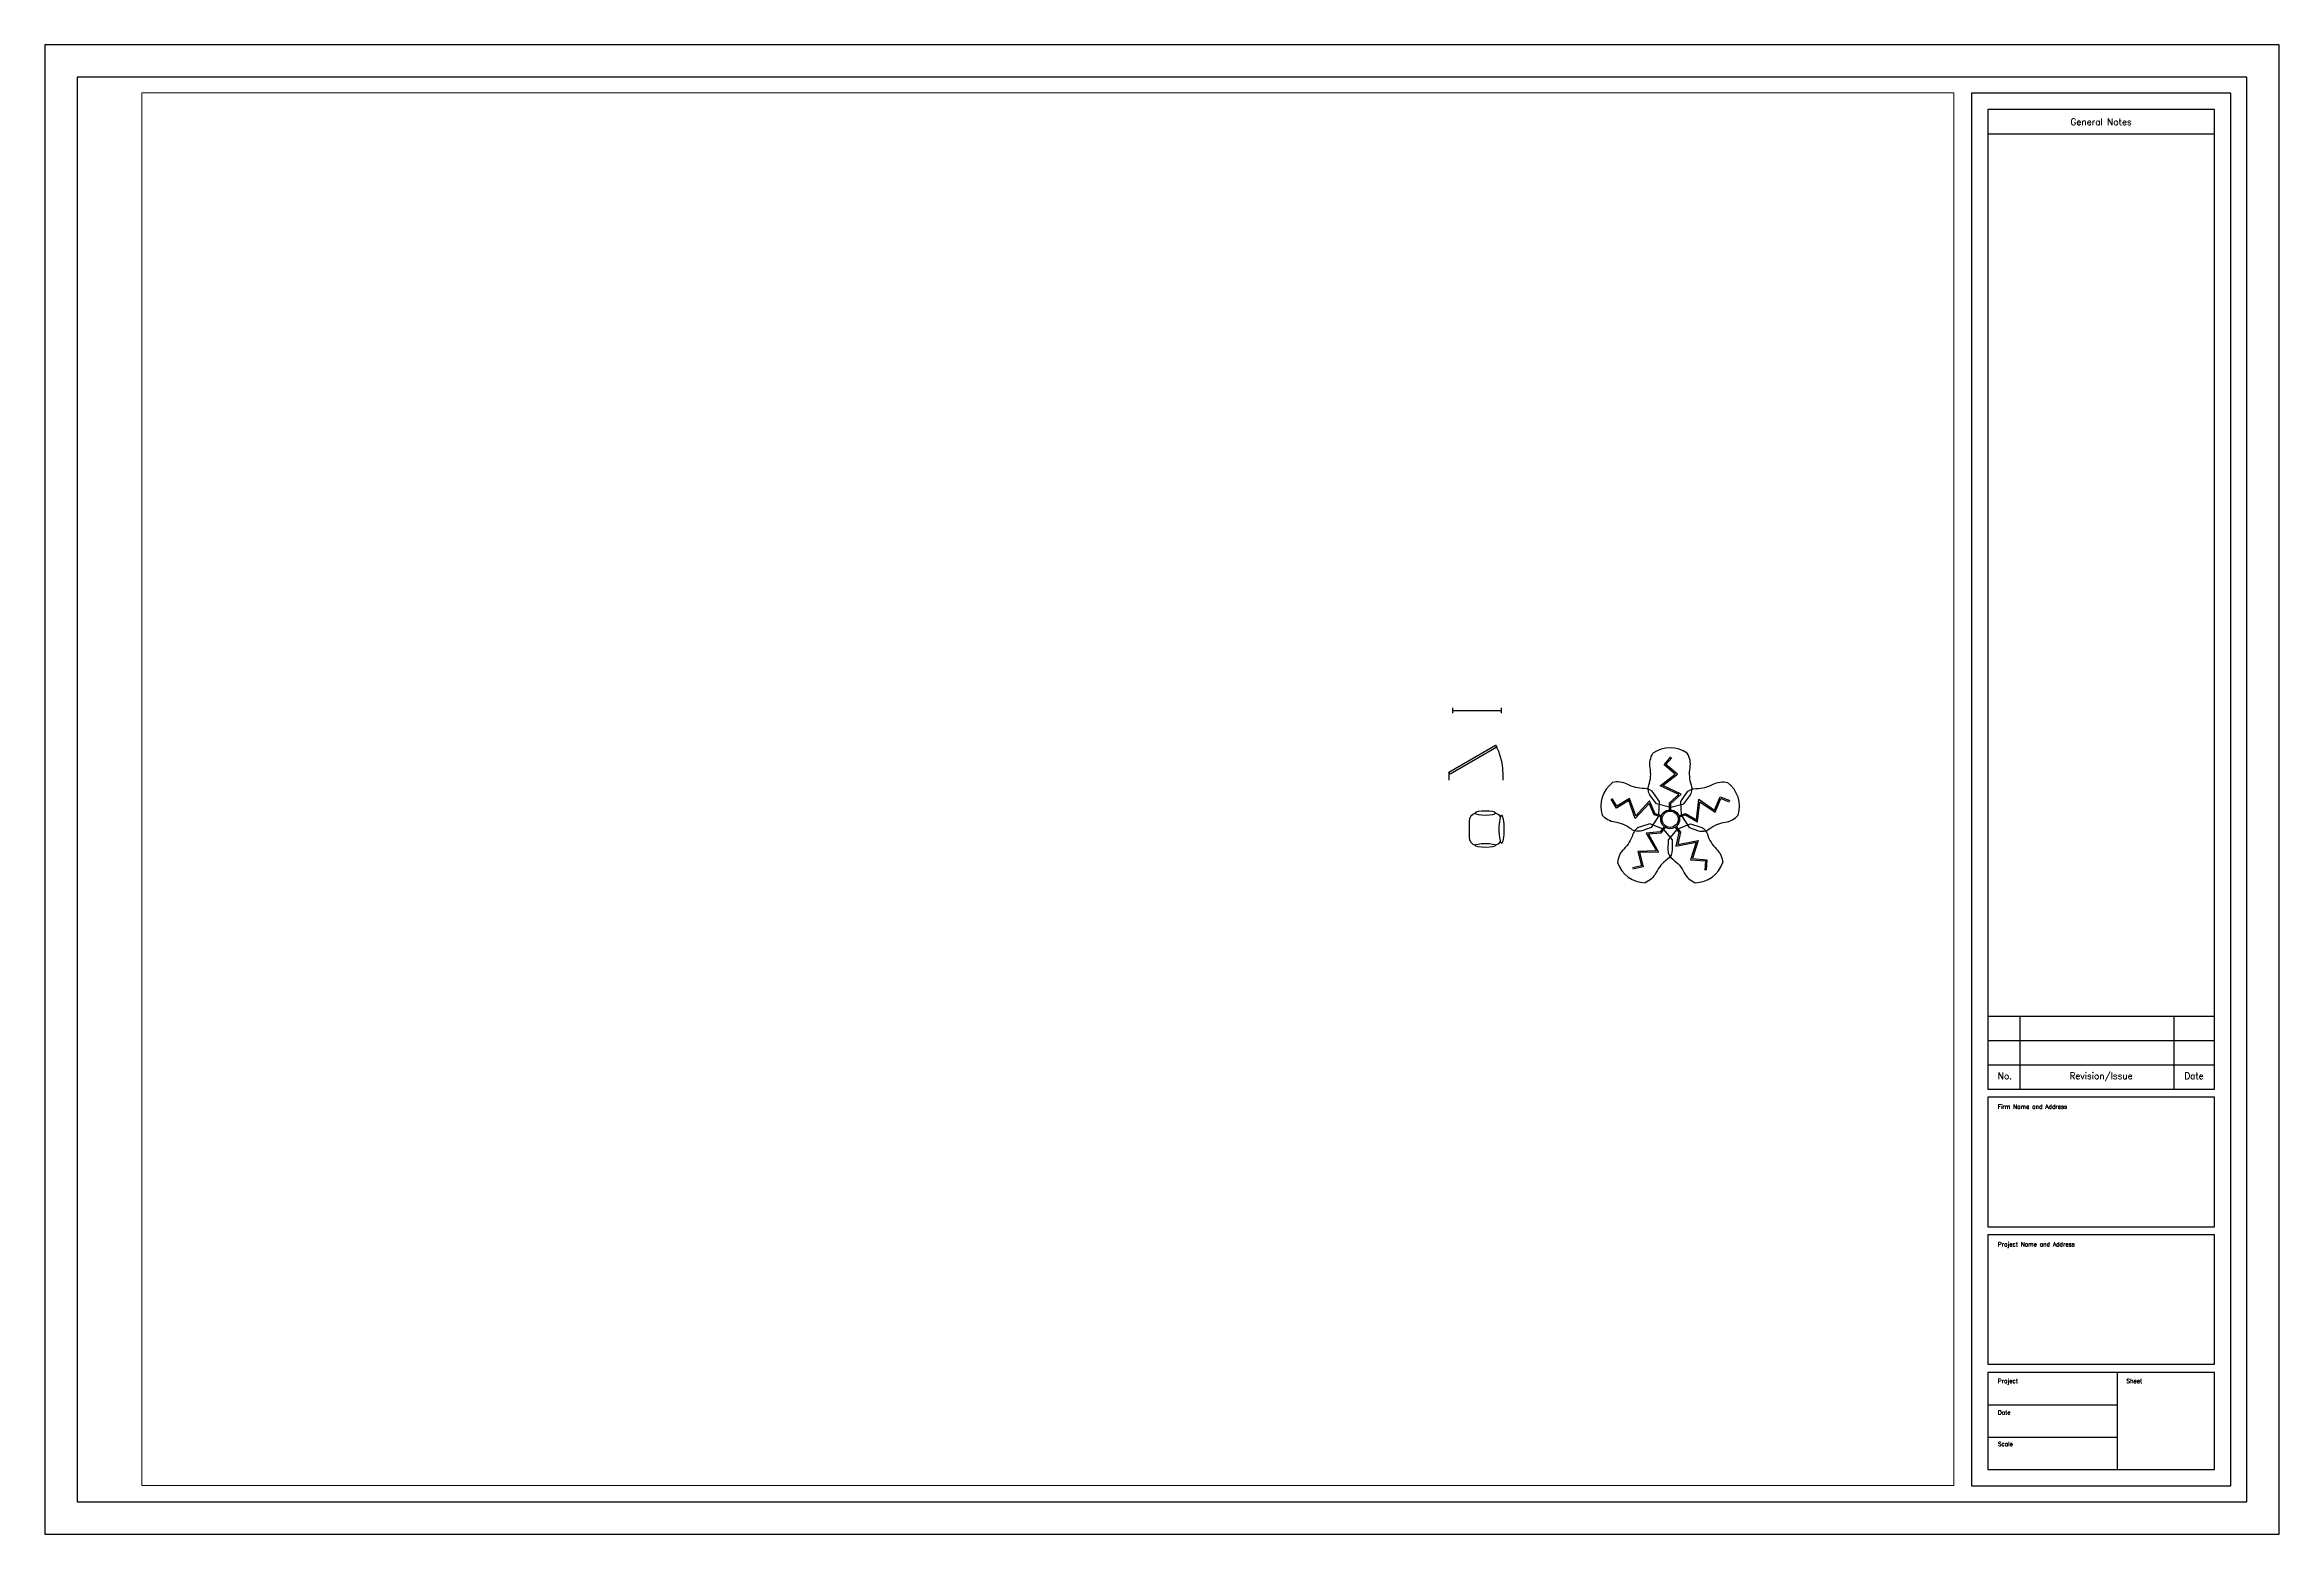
# Paper-space layout 'D-Size Layout' of a CAD drawing. Header units: inches. Extents: x 0 to 34.5, y 0 to 23.
# The model-space entities are those that its viewports show. They can reach past a viewport. Long polylines and large blocks are cut down to what shows.
import ezdxf
from ezdxf.enums import TextEntityAlignment as Align

# ---------------------------------------------------------------- set-up
doc = ezdxf.new("R2010")
doc.units = ezdxf.units.IN
doc.header["$LTSCALE"] = 48
doc.header["$MEASUREMENT"] = 0
doc.layers.add('Title Block', color=7, linetype='Continuous')
doc.layers.add('Viewport', color=5, linetype='Continuous')
doc.styles.add('Roman', font='romans')

# ---------------------------------------------------------------- blocks, each defined once
blk = doc.blocks.new('Architectural Title Block')
for p, q in [((34.5, 23), (0, 23)), ((0, 23), (0, 0)), ((34.5, 0), (34.5, 23)), ((34, 22.5), (0.5, 22.5)), ((0.5, 22.5), (0.5, 0.5)), ((34, 0.5), (34, 22.5)), ((33.75, 22.25), (29.75, 22.25)), ((29.75, 22.25), (29.75, 0.75)), ((33.75, 0.75), (33.75, 22.25)), ((33.5, 22), (30, 22)), ((30, 22), (30, 6.875)), ((33.5, 6.875), (33.5, 22)), ((30, 21.625), (33.5, 21.625)), ((30, 8), (33.5, 8)), ((30.5, 6.875), (30.5, 8)), ((32.875, 6.875), (32.875, 8)), ((30, 7.625), (33.5, 7.625)), ((30, 7.25), (33.5, 7.25)), ((30, 6.875), (33.5, 6.875)), ((33.5, 6.75), (30, 6.75)), ((30, 6.75), (30, 4.75)), ((33.5, 4.75), (33.5, 6.75)), ((30, 4.75), (33.5, 4.75)), ((33.5, 4.625), (30, 4.625)), ((30, 4.625), (30, 2.625)), ((33.5, 2.625), (33.5, 4.625)), ((30, 2.625), (33.5, 2.625)), ((33.5, 2.5), (30, 2.5)), ((30, 2.5), (30, 1)), ((32, 1), (32, 2.5)), ((33.5, 1), (33.5, 2.5)), ((30, 2), (32, 2)), ((30, 1.5), (32, 1.5)), ((29.75, 0.75), (33.75, 0.75)), ((30, 1), (33.5, 1)), ((0.5, 0.5), (34, 0.5)), ((0, 0), (34.5, 0))]:
    blk.add_line(p, q)
at = {"style": 'Roman'}
for s, p in [('General Notes', (31.7483, 21.8078)), ('No.', (30.2636, 7.0784)), ('Revision/Issue', (31.7483, 7.0784)), ('Date', (33.1838, 7.0784))]:
    blk.add_text(s, height=0.1, dxfattribs=at).set_placement(p, align=Align.MIDDLE_CENTER)
for s, p in [('Firm Name and Address', (30.1554, 6.5711)), ('Project Name and Address', (30.1554, 4.4461)), ('Project', (30.1554, 2.3346)), ('Sheet', (32.1399, 2.3346)), ('Date', (30.1554, 1.8489)), ('Scale', (30.1554, 1.3632))]:
    blk.add_text(s, height=0.065, dxfattribs=at).set_placement(p)
at = {"color": 0, "style": 'Roman', "flags": 8}
for tag, p in [('FNAME', (-0.05, 6)), ('REVDATE', (-0.05, 3)), ('USER', (-0.05, 0))]:
    blk.add_attdef(tag, p, '', height=0.15, rotation=90, dxfattribs=at)
blk = doc.blocks.new('*U3')
for p, q in [((0, 4), (0, 0)), ((0, 2), (36, 2)), ((36, 4), (36, 0))]:
    blk.add_line(p, q)
blk = doc.blocks.new('*U5')
for p, q in [((0, 0), (0, -6)), ((40, 0), (40, -6))]:
    blk.add_line(p, q)
blk.add_lwpolyline([(0, 0), (34.6, 20), (35.5, 18.5), (0.9, -1.5)], close=True)
blk.add_arc((0, 0), 40, 0, 30)
blk = doc.blocks.new('Chair')
for points in [[(-7.5, 11.8, 0.340834), (-12, 6), (-12, -6, 0.340834), (-7.5, -11.8)], [(11.1, 9.2, 0.191021), (7.5, 11.8)], [(7.5, -11.8, 0.191021), (11.1, -9.2, 0.191021)]]:
    blk.add_lwpolyline(points, format="xyb")
at = {"extrusion": (0, 0, -1)}
for centre, major_axis in [((0, 12), (7.59, 0)), ((12, 0), (0, 10.3))]:
    blk.add_ellipse(centre, major_axis=major_axis, ratio=0.193794, dxfattribs=at)
blk.add_ellipse((0, -12), major_axis=(7.59, 0), ratio=0.193794)
blk = doc.blocks.new('PLANT')
for points in [[(-0.5, 9), (-10.1, 11.5), (-14.5, 17.3, -0.249959), (-15.8, 25.2, 0.125166), (-14.8, 38.2, -0.182718), (-12.7, 48.9, -0.347713)], [(0.5, 9), (10.1, 11.5), (14.5, 17.3, 0.249959), (15.8, 25.2, -0.125166), (14.8, 38.2, 0.182718), (12.7, 48.9, 0.347713)], [(-8.4, 3.3), (-7.9, 13.2), (-12, 19.2, 0.249959), (-19.1, 22.8, -0.125166), (-31.8, 25.9, 0.182718), (-42.6, 27.2, 0.347713)], [(8.4, 3.3), (7.9, 13.2), (12, 19.2, -0.249959), (19.1, 22.8, 0.125166), (31.8, 25.9, -0.182718), (42.6, 27.2, -0.347713)], [(-8.7, 2.3), (-14.1, -6.1), (-21, -8.5, -0.249959), (-28.9, -7.2, 0.125166), (-40.9, -2.2, -0.182718), (-50.4, 3.1, -0.347713)], [(8.7, 2.3), (14.1, -6.1), (21, -8.5, 0.249959), (28.9, -7.2, -0.125166), (40.9, -2.2, 0.182718), (50.4, 3.1, 0.347713)], [(-5.7, -7), (-15, -3.4), (-22, -5.5, 0.249959), (-27.6, -11.1, -0.125166), (-34.4, -22.2, 0.182718), (-39, -32.1, 0.347713)], [(-4.9, -7.6), (1.4, -15.3), (1.6, -22.6, -0.249959), (-2, -29.7, 0.125166), (-10.5, -39.6, -0.182718), (-18.5, -47, -0.347713)], [(4.9, -7.6), (-1.4, -15.3), (-1.6, -22.6, 0.249959), (2, -29.7, -0.125166), (10.5, -39.6, 0.182718), (18.5, -47, 0.347713)], [(5.7, -7), (15, -3.4), (22, -5.5, -0.249959), (27.6, -11.1, 0.125166), (34.4, -22.2, -0.182718), (39, -32.1, -0.347713)]]:
    blk.add_lwpolyline(points, format="xyb")
for points in [[(-0.5, 7), (-0.5, 12.2), (6.4, 18.4), (-7.5, 24.8), (3.8, 33.3), (-4.5, 40.3), (0.5, 46.3)], [(0.5, 7), (0.5, 11.8), (8.2, 18.7), (-5.5, 25), (5.4, 33.3), (-3.1, 40.5), (1.3, 45.6)], [(6.5, 2.6), (11.5, 4.3), (19.5, -0.4), (21.3, 14.8), (32.9, 6.7), (37, 16.7), (44.2, 13.8)], [(-6.8, 1.7), (-11.8, 3.3), (-15.5, 11.8), (-25.9, 0.6), (-30.5, 13.9), (-39.8, 8.2), (-43.8, 14.8)], [(-6.5, 2.6), (-11, 4.1), (-15.2, 13.6), (-25.5, 2.5), (-30, 15.4), (-39.4, 9.6), (-43, 15.3)], [(6.8, 1.7), (11.4, 3.2), (20.3, -2), (22.1, 13), (33.3, 5.2), (37.5, 15.4), (43.8, 12.9)], [(-4.5, -5.4), (-7.3, -9.2), (-17.7, -10.3), (-10.2, -23.5), (-23.9, -23.8), (-21.3, -34.5), (-27.8, -36.1)], [(-3.7, -5.9), (-6.8, -10.2), (-16, -11.1), (-8.5, -24.5), (-22.7, -24.7), (-20.1, -35.3), (-27.6, -37.1)], [(3.7, -5.9), (6.5, -9.8), (4.3, -20), (19.2, -17), (15.2, -30.1), (26.3, -30.9), (25.8, -37.7)], [(4.5, -5.4), (7.6, -9.6), (5.6, -18.7), (20.7, -15.7), (16.5, -29.2), (27.3, -30), (26.8, -37.7)]]:
    blk.add_lwpolyline(points)
for radius in [7, 6]:
    blk.add_circle((0, 0), radius)
for centre, start, end in [((0, 30.5), 55.4816, 124.5184), ((-29, 9.4), 127.4816, 196.5184), ((29, 9.4), 343.4816, 52.5184), ((-17.9, -24.7), 199.4816, 268.5184), ((17.9, -24.7), 271.4816, 340.5184)]:
    blk.add_arc(centre, 22.4, start, end)

msp = doc.modelspace()

# ---------------------------------------------------------------- block references
for name, p in [('*U3', (905.9, 522.4)), ('*U5', (903.1, 478.6)), ('PLANT', (1067.1, 443.7)), ('Chair', (930.2, 436.3))]:
    msp.add_blockref(name, p)

psp = doc.layouts.new('D-Size Layout')

# ---------------------------------------------------------------- block references
at = {"layer": 'Title Block'}
psp.add_blockref('Architectural Title Block', (0, 0), dxfattribs=at)

# ---------------------------------------------------------------- viewports
at = {"layer": 'Viewport'}
psp.add_viewport(center=(15.488, 11.505), size=(27.976, 21.4991), view_center_point=(605.967, 465.994), view_height=1031.95692, dxfattribs=at)

doc.saveas('drawing.dxf')
